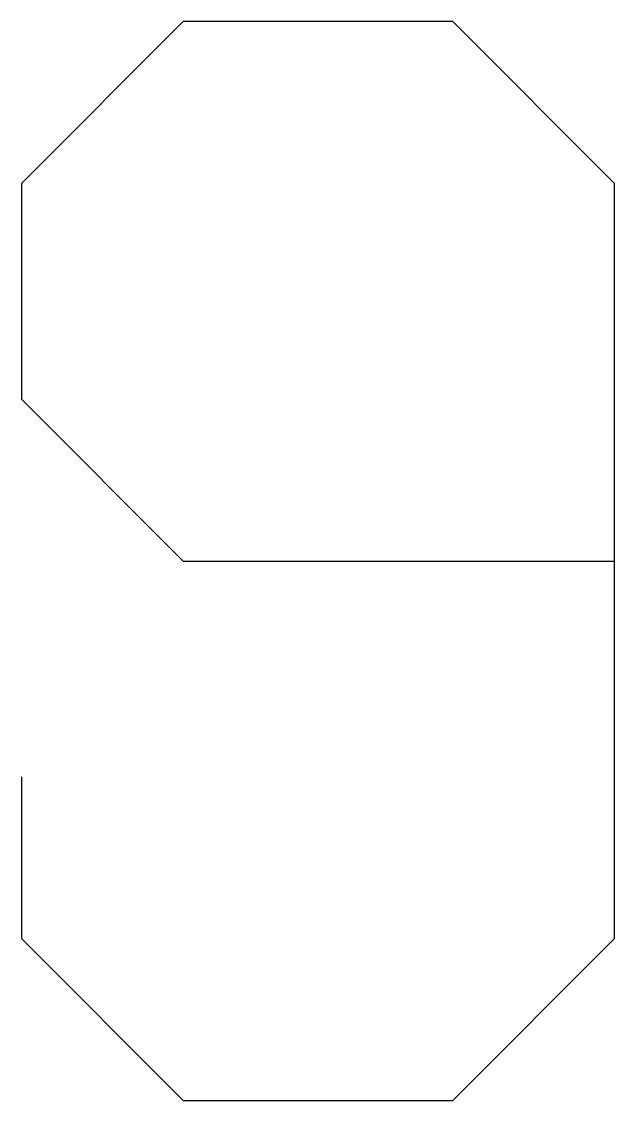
# Model space of a CAD drawing. Header units: millimetres. Extents: x 2.5 to 8, y 0 to 10.
import ezdxf

# ---------------------------------------------------------------- set-up
doc = ezdxf.new("R2010")
doc.units = ezdxf.units.MM
doc.layers.get('0').update_dxf_attribs({"linetype": 'CONTINUOUS'})

msp = doc.modelspace()

# ---------------------------------------------------------------- linework, layer by layer
for p, q in [((4, 10), (2.5, 8.5)), ((6.5, 10), (4, 10)), ((8, 8.5), (6.5, 10)), ((2.5, 8.5), (2.5, 6.5)), ((8, 1.5), (8, 8.5)), ((2.5, 6.5), (4, 5)), ((4, 5), (8, 5)), ((2.5, 3), (2.5, 1.5)), ((2.5, 1.5), (4, 0)), ((6.5, 0), (8, 1.5)), ((4, 0), (6.5, 0))]:
    msp.add_line(p, q)

doc.saveas('drawing.dxf')
